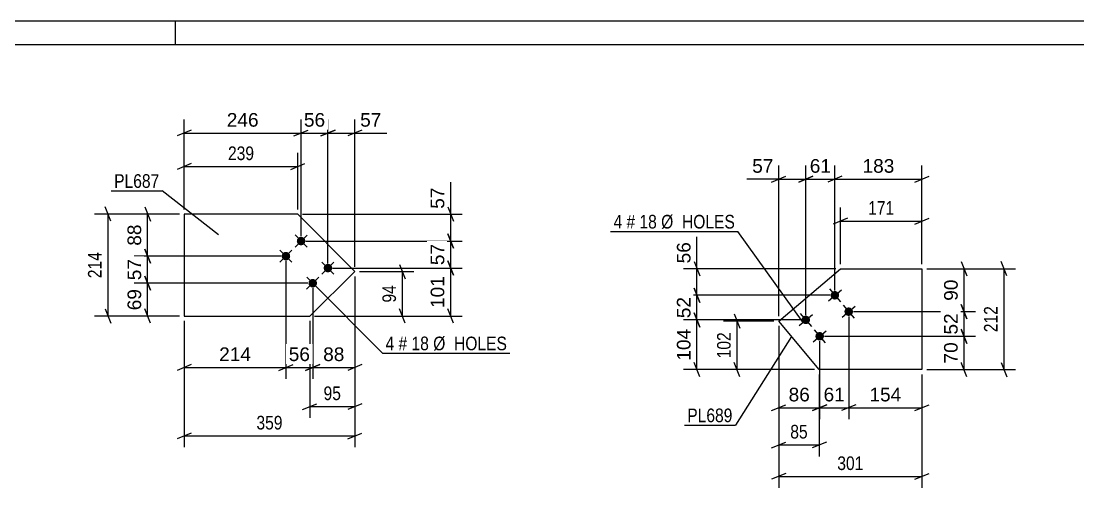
# Model space of a CAD drawing. Header units: millimetres. Extents: x 0 to 841, y 0 to 594.
# Drawn here: x 388.6 to 610.7, y 496 to 594 of the extents above; entities that cross this region are included whole.
import ezdxf

# ---------------------------------------------------------------- set-up
doc = ezdxf.new("R2010")
doc.units = ezdxf.units.MM
doc.styles.add('Arial', font='ARIAL.TTF', dxfattribs={"height": 0.2})
doc.styles.add('Arial Narrow', font='ARIALN.TTF', dxfattribs={"height": 0.2})

# ---------------------------------------------------------------- blocks, each defined once
blk = doc.blocks.new('Unknown-284934741-1134')
at = {"color": 5, "linetype": 'Continuous'}
for p, q in [((841, 594), (0, 594)), ((421, 589), (421, 594)), ((836, 589), (5, 589))]:
    blk.add_line(p, q, dxfattribs=at)
blk = doc.blocks.new('Part-284934741-25668 - 25667')
at = {"color": 2, "linetype": 'Continuous'}
for p, q in [((547.8, 531), (560.78, 541.98)), ((560.78, 541.98), (577.9, 541.98)), ((577.9, 541.98), (577.9, 520.8)), ((556.32, 520.8), (547.8, 531)), ((577.9, 520.8), (556.32, 520.8))]:
    blk.add_line(p, q, dxfattribs=at)
blk = doc.blocks.new('Bolt-284934741-25669 - 25667')
at = {"linetype": 'Continuous'}
for points in [[(560.29, 536.99, -1), (558.92, 535.82, -1)], [(563.2, 533.55, -1), (561.82, 532.39, -1)], [(554.18, 531.82, -1), (552.81, 530.66, -1)], [(557.09, 528.38, -1), (555.72, 527.22, -1)]]:
    blk.add_hatch(color=1, dxfattribs=at).paths.add_polyline_path(points)
at = {"color": 1, "linetype": 'Continuous'}
for p, q in [((558.23, 535.24), (560.98, 537.57)), ((558.44, 537.78), (560.77, 535.03)), ((561.14, 531.81), (563.88, 534.13)), ((561.35, 534.34), (563.67, 531.59)), ((552.12, 530.07), (554.87, 532.4)), ((552.33, 532.61), (554.66, 529.86)), ((555.03, 526.64), (557.78, 528.96)), ((555.24, 529.18), (557.57, 526.43))]:
    blk.add_line(p, q, dxfattribs=at)
blk = doc.blocks.new('Part-284934741-25660 - 25659')
at = {"color": 2, "linetype": 'Continuous'}
for p, q in [((422.84, 553.46), (422.84, 532.03)), ((446.73, 553.46), (422.84, 553.46)), ((458.71, 541.39), (446.73, 553.46)), ((449.23, 532.03), (458.71, 541.39)), ((422.84, 532.03), (449.23, 532.03))]:
    blk.add_line(p, q, dxfattribs=at)
blk = doc.blocks.new('Bolt-284934741-25661 - 25659')
at = {"linetype": 'Continuous'}
for points in [[(448.05, 547.16, -1), (446.78, 548.44, -1)], [(444.86, 543.99, -1), (443.59, 545.27, -1)], [(453.69, 541.48, -1), (452.42, 542.76, -1)], [(450.5, 538.31, -1), (449.23, 539.59, -1)]]:
    blk.add_hatch(color=1, dxfattribs=at).paths.add_polyline_path(points)
at = {"color": 1, "linetype": 'Continuous'}
for p, q in [((448.7, 549.07), (446.14, 546.53)), ((446.15, 549.08), (448.69, 546.52)), ((445.5, 545.9), (442.95, 543.36)), ((442.96, 545.91), (445.49, 543.35)), ((454.33, 543.39), (451.78, 540.85)), ((451.79, 543.4), (454.32, 540.84)), ((451.14, 540.22), (448.58, 537.68)), ((448.59, 540.23), (451.13, 537.67))]:
    blk.add_line(p, q, dxfattribs=at)
blk = doc.blocks.new('StraightDimension-284934741-26657 - 25667')
at = {"color": 7, "linetype": 'Continuous'}
for p, q in [((547.8, 530), (547.8, 502.57)), ((556.32, 519.8), (556.32, 502.57)), ((546.3, 504.37), (549.3, 505.57)), ((547.8, 504.97), (556.32, 504.97)), ((557.82, 505.57), (554.82, 504.37))]:
    blk.add_line(p, q, dxfattribs=at)
at = {"color": 0}
blk.add_wipeout([(554.49, 505.72), (554.49, 509.92), (549.63, 509.92), (549.63, 505.72)], dxfattribs=at)
at = {"color": 3, "style": 'Arial Narrow'}
blk.add_text('85', height=2.863, dxfattribs=at).set_placement((550.23, 506.32))
blk = doc.blocks.new('StraightDimension-284934741-26647 - 25667')
at = {"color": 7, "linetype": 'Continuous'}
for p, q in [((546.8, 531), (536.2, 531)), ((538.45, 532.5), (539.65, 529.5)), ((539.05, 520.8), (539.05, 531)), ((539.65, 519.3), (538.45, 522.3)), ((555.32, 520.8), (536.2, 520.8))]:
    blk.add_line(p, q, dxfattribs=at)
at = {"color": 0}
blk.add_wipeout([(538.3, 529.24), (534.1, 529.24), (534.1, 522.56), (538.3, 522.56)], dxfattribs=at)
at = {"color": 3, "style": 'Arial Narrow'}
blk.add_text('102', height=2.863, rotation=90.0002, dxfattribs=at).set_placement((537.7, 523.16))
blk = doc.blocks.new('StraightDimension-284934741-26661 - 25667')
at = {"color": 7, "linetype": 'Continuous'}
for p, q in [((560.78, 542.98), (560.78, 554.83)), ((577.9, 542.98), (577.9, 554.83)), ((562.28, 552.58), (559.28, 551.38)), ((560.78, 551.98), (577.9, 551.98)), ((576.4, 551.38), (579.4, 552.58))]:
    blk.add_line(p, q, dxfattribs=at)
at = {"color": 0}
blk.add_wipeout([(572.68, 552.73), (572.68, 556.93), (566, 556.93), (566, 552.73)], dxfattribs=at)
at = {"color": 3, "style": 'Arial Narrow'}
blk.add_text('171', height=2.863, dxfattribs=at).set_placement((566.6, 553.33))
blk = doc.blocks.new('StraightDimension-284934741-26653 - 25667')
at = {"color": 7, "linetype": 'Continuous'}
for p, q in [((578.9, 541.98), (597.56, 541.98)), ((595.76, 540.48), (594.56, 543.48)), ((595.16, 520.8), (595.16, 541.98)), ((594.56, 522.3), (595.76, 519.3)), ((578.9, 520.8), (597.56, 520.8))]:
    blk.add_line(p, q, dxfattribs=at)
at = {"color": 0}
blk.add_wipeout([(594.41, 534.73), (590.21, 534.73), (590.21, 528.05), (594.41, 528.05)], dxfattribs=at)
at = {"color": 3, "style": 'Arial Narrow'}
blk.add_text('212', height=2.863, rotation=90.0002, dxfattribs=at).set_placement((593.81, 528.65))
blk = doc.blocks.new('StraightDimension-284934741-26707 - 25667')
at = {"color": 7, "linetype": 'Continuous'}
for p, q in [((547.8, 530), (547.8, 495.95)), ((577.9, 519.8), (577.9, 495.95)), ((549.3, 498.95), (546.3, 497.75)), ((547.8, 498.35), (577.9, 498.35)), ((576.4, 497.75), (579.4, 498.95))]:
    blk.add_line(p, q, dxfattribs=at)
at = {"color": 0}
blk.add_wipeout([(566.19, 499.1), (566.19, 503.3), (559.51, 503.3), (559.51, 499.1)], dxfattribs=at)
at = {"color": 3, "style": 'Arial Narrow'}
blk.add_text('301', height=2.863, dxfattribs=at).set_placement((560.11, 499.7))
blk = doc.blocks.new('StraightDimension-284934741-30777 - 25667')
at = {"color": 7, "linetype": 'Continuous'}
for p, q in [((559.78, 541.98), (527.76, 541.98)), ((530.01, 543.48), (531.21, 540.48)), ((530.61, 536.4), (530.61, 541.98)), ((531.21, 534.9), (530.01, 537.9)), ((558.6, 536.4), (527.76, 536.4))]:
    blk.add_line(p, q, dxfattribs=at)
at = {"color": 0}
blk.add_wipeout([(529.86, 548.15), (525.66, 548.15), (525.66, 542.51), (529.86, 542.51)], dxfattribs=at)
at = {"color": 7, "linetype": 'Continuous'}
blk.add_line((530.61, 541.98), (530.61, 548.68), dxfattribs=at)
blk.add_line((530.61, 541.98), (530.61, 548.68), dxfattribs=at)
at = {"color": 3, "style": 'Arial'}
blk.add_text('56', height=2.865, rotation=90.0002, dxfattribs=at).set_placement((529.26, 543.11))
blk = doc.blocks.new('StraightDimension-284934741-30778 - 25667')
at = {"color": 7, "linetype": 'Continuous'}
for p, q in [((530.01, 537.9), (531.21, 534.9)), ((558.6, 536.4), (527.76, 536.4)), ((530.61, 531.24), (530.61, 536.4)), ((552.5, 531.24), (527.76, 531.24)), ((531.21, 529.74), (530.01, 532.74))]:
    blk.add_line(p, q, dxfattribs=at)
at = {"color": 0}
blk.add_wipeout([(529.86, 536.64), (525.66, 536.64), (525.66, 531), (529.86, 531)], dxfattribs=at)
at = {"color": 3, "style": 'Arial'}
blk.add_text('52', height=2.865, rotation=90.0002, dxfattribs=at).set_placement((529.26, 531.6))
blk = doc.blocks.new('StraightDimension-284934741-30779 - 25667')
at = {"color": 7, "linetype": 'Continuous'}
for p, q in [((552.5, 531.24), (527.76, 531.24)), ((530.01, 532.74), (531.21, 529.74)), ((530.61, 520.8), (530.61, 531.24)), ((531.21, 519.3), (530.01, 522.3)), ((555.32, 520.8), (527.76, 520.8))]:
    blk.add_line(p, q, dxfattribs=at)
at = {"color": 0}
blk.add_wipeout([(529.86, 529.95), (525.66, 529.95), (525.66, 522.08), (529.86, 522.08)], dxfattribs=at)
at = {"color": 3, "style": 'Arial'}
blk.add_text('104', height=2.865, rotation=90.0002, dxfattribs=at).set_placement((529.26, 522.68))
blk = doc.blocks.new('StraightDimension-284934741-30816 - 25667')
at = {"color": 7, "linetype": 'Continuous'}
for p, q in [((559.6, 537.4), (559.6, 563.65)), ((577.9, 542.98), (577.9, 563.65)), ((561.1, 561.4), (558.1, 560.2)), ((559.6, 560.8), (577.9, 560.8)), ((576.4, 560.2), (579.4, 561.4))]:
    blk.add_line(p, q, dxfattribs=at)
at = {"color": 0}
blk.add_wipeout([(572.69, 561.55), (572.69, 565.75), (564.82, 565.75), (564.82, 561.55)], dxfattribs=at)
at = {"color": 3, "style": 'Arial'}
blk.add_text('183', height=2.865, dxfattribs=at).set_placement((565.42, 562.15))
blk = doc.blocks.new('StraightDimension-284934741-30817 - 25667')
at = {"color": 7, "linetype": 'Continuous'}
for p, q in [((553.5, 532.24), (553.5, 563.65)), ((559.6, 537.4), (559.6, 563.65)), ((552, 560.2), (555, 561.4)), ((553.5, 560.8), (559.6, 560.8)), ((561.1, 561.4), (558.1, 560.2))]:
    blk.add_line(p, q, dxfattribs=at)
at = {"color": 0}
blk.add_wipeout([(559.37, 561.55), (559.37, 565.75), (553.73, 565.75), (553.73, 561.55)], dxfattribs=at)
at = {"color": 3, "style": 'Arial'}
blk.add_text('61', height=2.865, dxfattribs=at).set_placement((554.33, 562.15))
blk = doc.blocks.new('StraightDimension-284934741-30818 - 25667')
at = {"color": 7, "linetype": 'Continuous'}
for p, q in [((547.8, 532), (547.8, 563.65)), ((553.5, 532.24), (553.5, 563.65)), ((546.3, 560.2), (549.3, 561.4)), ((547.8, 560.8), (553.5, 560.8)), ((555, 561.4), (552, 560.2))]:
    blk.add_line(p, q, dxfattribs=at)
at = {"color": 0}
blk.add_wipeout([(547.28, 561.55), (547.28, 565.75), (541.63, 565.75), (541.63, 561.55)], dxfattribs=at)
at = {"color": 7, "linetype": 'Continuous'}
blk.add_line((547.8, 560.8), (541.1, 560.8), dxfattribs=at)
blk.add_line((547.8, 560.8), (541.1, 560.8), dxfattribs=at)
at = {"color": 3, "style": 'Arial'}
blk.add_text('57', height=2.865, dxfattribs=at).set_placement((542.23, 562.15))
blk = doc.blocks.new('StraightDimension-284934741-30845 - 25667')
at = {"color": 7, "linetype": 'Continuous'}
for p, q in [((562.51, 531.97), (562.51, 510.37)), ((577.9, 519.8), (577.9, 510.37)), ((564.01, 513.37), (561.01, 512.17)), ((576.4, 512.17), (579.4, 513.37)), ((562.51, 512.77), (577.9, 512.77))]:
    blk.add_line(p, q, dxfattribs=at)
at = {"color": 0}
blk.add_wipeout([(574.14, 513.52), (574.14, 517.72), (566.27, 517.72), (566.27, 513.52)], dxfattribs=at)
at = {"color": 3, "style": 'Arial'}
blk.add_text('154', height=2.865, dxfattribs=at).set_placement((566.87, 514.12))
blk = doc.blocks.new('StraightDimension-284934741-30846 - 25667')
at = {"color": 7, "linetype": 'Continuous'}
for p, q in [((562.51, 531.97), (562.51, 510.37)), ((556.4, 526.8), (556.4, 510.37)), ((554.9, 512.17), (557.9, 513.37)), ((564.01, 513.37), (561.01, 512.17)), ((556.4, 512.77), (562.51, 512.77))]:
    blk.add_line(p, q, dxfattribs=at)
at = {"color": 0}
blk.add_wipeout([(562.28, 513.52), (562.28, 517.72), (556.63, 517.72), (556.63, 513.52)], dxfattribs=at)
at = {"color": 3, "style": 'Arial'}
blk.add_text('61', height=2.865, dxfattribs=at).set_placement((557.23, 514.12))
blk = doc.blocks.new('StraightDimension-284934741-30847 - 25667')
at = {"color": 7, "linetype": 'Continuous'}
for p, q in [((547.8, 530), (547.8, 510.37)), ((556.4, 526.8), (556.4, 510.37)), ((546.3, 512.17), (549.3, 513.37)), ((557.9, 513.37), (554.9, 512.17)), ((547.8, 512.77), (556.4, 512.77))]:
    blk.add_line(p, q, dxfattribs=at)
at = {"color": 0}
blk.add_wipeout([(554.93, 513.52), (554.93, 517.72), (549.28, 517.72), (549.28, 513.52)], dxfattribs=at)
at = {"color": 3, "style": 'Arial'}
blk.add_text('86', height=2.865, dxfattribs=at).set_placement((549.88, 514.12))
blk = doc.blocks.new('StraightDimension-284934741-30874 - 25667')
at = {"color": 7, "linetype": 'Continuous'}
for p, q in [((578.9, 541.98), (589.17, 541.98)), ((586.17, 543.48), (587.37, 540.48)), ((586.77, 532.97), (586.77, 541.98)), ((587.37, 531.47), (586.17, 534.47)), ((563.51, 532.97), (589.17, 532.97))]:
    blk.add_line(p, q, dxfattribs=at)
at = {"color": 0}
blk.add_wipeout([(586.01, 540.3), (581.81, 540.3), (581.81, 534.65), (586.01, 534.65)], dxfattribs=at)
at = {"color": 3, "style": 'Arial'}
blk.add_text('90', height=2.865, rotation=90.0002, dxfattribs=at).set_placement((585.42, 535.25))
blk = doc.blocks.new('StraightDimension-284934741-30875 - 25667')
at = {"color": 7, "linetype": 'Continuous'}
for p, q in [((586.16, 534.47), (587.36, 531.47)), ((563.51, 532.97), (589.16, 532.97)), ((586.76, 527.8), (586.76, 532.97)), ((587.36, 526.3), (586.16, 529.3)), ((557.4, 527.8), (589.16, 527.8))]:
    blk.add_line(p, q, dxfattribs=at)
at = {"color": 0}
blk.add_wipeout([(586.01, 533.21), (581.81, 533.21), (581.81, 527.56), (586.01, 527.56)], dxfattribs=at)
at = {"color": 3, "style": 'Arial'}
blk.add_text('52', height=2.865, rotation=90.0002, dxfattribs=at).set_placement((585.41, 528.16))
blk = doc.blocks.new('StraightDimension-284934741-30876 - 25667')
at = {"color": 7, "linetype": 'Continuous'}
for p, q in [((586.16, 529.3), (587.36, 526.3)), ((557.4, 527.8), (589.16, 527.8)), ((586.76, 520.8), (586.76, 527.8)), ((587.36, 519.3), (586.16, 522.3)), ((578.9, 520.8), (589.16, 520.8))]:
    blk.add_line(p, q, dxfattribs=at)
at = {"color": 0}
blk.add_wipeout([(586.01, 527.12), (581.81, 527.12), (581.81, 521.48), (586.01, 521.48)], dxfattribs=at)
at = {"color": 3, "style": 'Arial'}
blk.add_text('70', height=2.865, rotation=90.0002, dxfattribs=at).set_placement((585.41, 522.08))
blk = doc.blocks.new('StraightDimension-284934741-26589 - 25659')
at = {"color": 7, "linetype": 'Continuous'}
for p, q in [((421.84, 553.46), (403.99, 553.46)), ((407.44, 551.96), (406.24, 554.96)), ((406.84, 532.03), (406.84, 553.46)), ((406.24, 533.53), (407.44, 530.53)), ((421.84, 532.03), (403.99, 532.03))]:
    blk.add_line(p, q, dxfattribs=at)
at = {"color": 0}
blk.add_wipeout([(406.09, 546.08), (401.89, 546.08), (401.89, 539.4), (406.09, 539.4)], dxfattribs=at)
at = {"color": 3, "style": 'Arial Narrow'}
blk.add_text('214', height=2.863, rotation=90.0002, dxfattribs=at).set_placement((405.49, 540))
blk = doc.blocks.new('StraightDimension-284934741-26593 - 25659')
at = {"color": 7, "linetype": 'Continuous'}
for p, q in [((422.84, 554.46), (422.84, 566.31)), ((446.73, 554.46), (446.73, 566.31)), ((424.34, 564.06), (421.34, 562.86)), ((422.84, 563.46), (446.73, 563.46)), ((445.23, 562.86), (448.23, 564.06))]:
    blk.add_line(p, q, dxfattribs=at)
at = {"color": 0}
blk.add_wipeout([(438.13, 564.21), (438.13, 568.41), (431.45, 568.41), (431.45, 564.21)], dxfattribs=at)
at = {"color": 3, "style": 'Arial Narrow'}
blk.add_text('239', height=2.863, dxfattribs=at).set_placement((432.05, 564.81))
blk = doc.blocks.new('StraightDimension-284934741-30657 - 25659')
at = {"color": 7, "linetype": 'Continuous'}
for p, q in [((447.73, 553.46), (481.26, 553.46)), ((478.26, 554.96), (479.46, 551.96)), ((478.86, 547.8), (478.86, 553.46)), ((479.46, 546.3), (478.26, 549.3)), ((448.42, 547.8), (481.26, 547.8))]:
    blk.add_line(p, q, dxfattribs=at)
at = {"color": 0}
blk.add_wipeout([(478.11, 559.63), (473.91, 559.63), (473.91, 553.98), (478.11, 553.98)], dxfattribs=at)
at = {"color": 7, "linetype": 'Continuous'}
blk.add_line((478.86, 553.46), (478.86, 560.16), dxfattribs=at)
blk.add_line((478.86, 553.46), (478.86, 560.16), dxfattribs=at)
at = {"color": 3, "style": 'Arial'}
blk.add_text('57', height=2.865, rotation=90.0002, dxfattribs=at).set_placement((477.51, 554.58))
blk = doc.blocks.new('StraightDimension-284934741-26599 - 25659')
at = {"color": 7, "linetype": 'Continuous'}
for p, q in [((458.71, 540.39), (458.71, 510.64)), ((449.23, 531.03), (449.23, 510.64)), ((447.73, 512.44), (450.73, 513.64)), ((460.21, 513.64), (457.21, 512.44)), ((449.23, 513.04), (458.71, 513.04))]:
    blk.add_line(p, q, dxfattribs=at)
at = {"color": 0}
blk.add_wipeout([(456.4, 513.79), (456.4, 517.99), (451.54, 517.99), (451.54, 513.79)], dxfattribs=at)
at = {"color": 3, "style": 'Arial Narrow'}
blk.add_text('95', height=2.863, dxfattribs=at).set_placement((452.14, 514.39))
blk = doc.blocks.new('StraightDimension-284934741-26583 - 25659')
at = {"color": 7, "linetype": 'Continuous'}
for p, q in [((468.11, 542.89), (469.31, 539.89)), ((459.71, 541.39), (471.11, 541.39)), ((468.71, 532.03), (468.71, 541.39)), ((469.31, 530.53), (468.11, 533.53)), ((450.23, 532.03), (471.11, 532.03))]:
    blk.add_line(p, q, dxfattribs=at)
at = {"color": 0}
blk.add_wipeout([(467.96, 539.14), (463.76, 539.14), (463.76, 534.28), (467.96, 534.28)], dxfattribs=at)
at = {"color": 3, "style": 'Arial Narrow'}
blk.add_text('94', height=2.863, rotation=90.0002, dxfattribs=at).set_placement((467.36, 534.88))
blk = doc.blocks.new('StraightDimension-284934741-26643 - 25659')
at = {"color": 7, "linetype": 'Continuous'}
for p, q in [((458.71, 540.39), (458.71, 504.47)), ((422.84, 531.03), (422.84, 504.47)), ((424.34, 507.47), (421.34, 506.27)), ((422.84, 506.87), (458.71, 506.87)), ((457.21, 506.27), (460.21, 507.47))]:
    blk.add_line(p, q, dxfattribs=at)
at = {"color": 0}
blk.add_wipeout([(444.12, 507.62), (444.12, 511.82), (437.43, 511.82), (437.43, 507.62)], dxfattribs=at)
at = {"color": 3, "style": 'Arial Narrow'}
blk.add_text('359', height=2.863, dxfattribs=at).set_placement((438.03, 508.22))
blk = doc.blocks.new('StraightDimension-284934741-30658 - 25659')
at = {"color": 7, "linetype": 'Continuous'}
for p, q in [((478.26, 549.3), (479.46, 546.3)), ((448.42, 547.8), (481.26, 547.8)), ((478.86, 542.12), (478.86, 547.8)), ((454.05, 542.12), (481.26, 542.12)), ((479.46, 540.62), (478.26, 543.62))]:
    blk.add_line(p, q, dxfattribs=at)
at = {"color": 0}
blk.add_wipeout([(478.11, 547.78), (473.91, 547.78), (473.91, 542.14), (478.11, 542.14)], dxfattribs=at)
at = {"color": 3, "style": 'Arial'}
blk.add_text('57', height=2.865, rotation=90.0002, dxfattribs=at).set_placement((477.51, 542.74))
blk = doc.blocks.new('StraightDimension-284934741-30659 - 25659')
at = {"color": 7, "linetype": 'Continuous'}
for p, q in [((454.05, 542.12), (481.26, 542.12)), ((478.26, 543.62), (479.46, 540.62)), ((478.86, 532.03), (478.86, 542.12)), ((479.46, 530.53), (478.26, 533.53)), ((450.23, 532.03), (481.26, 532.03))]:
    blk.add_line(p, q, dxfattribs=at)
at = {"color": 0}
blk.add_wipeout([(478.11, 541.01), (473.91, 541.01), (473.91, 533.14), (478.11, 533.14)], dxfattribs=at)
at = {"color": 3, "style": 'Arial'}
blk.add_text('101', height=2.865, rotation=90.0002, dxfattribs=at).set_placement((477.51, 533.74))
blk = doc.blocks.new('StraightDimension-284934741-30688 - 25659')
at = {"color": 7, "linetype": 'Continuous'}
for p, q in [((421.84, 553.46), (412.3, 553.46)), ((414.55, 554.96), (415.75, 551.96)), ((415.15, 544.63), (415.15, 553.46)), ((443.22, 544.63), (412.3, 544.63)), ((415.75, 543.13), (414.55, 546.13))]:
    blk.add_line(p, q, dxfattribs=at)
at = {"color": 0}
blk.add_wipeout([(414.4, 551.87), (410.2, 551.87), (410.2, 546.22), (414.4, 546.22)], dxfattribs=at)
at = {"color": 3, "style": 'Arial'}
blk.add_text('88', height=2.865, rotation=90.0002, dxfattribs=at).set_placement((413.8, 546.82))
blk = doc.blocks.new('StraightDimension-284934741-30740 - 25659')
at = {"color": 7, "linetype": 'Continuous'}
for p, q in [((444.22, 543.63), (444.22, 518.84)), ((422.84, 531.03), (422.84, 518.84)), ((424.34, 521.84), (421.34, 520.64)), ((422.84, 521.24), (444.22, 521.24)), ((442.72, 520.64), (445.72, 521.84))]:
    blk.add_line(p, q, dxfattribs=at)
at = {"color": 0}
blk.add_wipeout([(437.47, 521.99), (437.47, 526.19), (429.6, 526.19), (429.6, 521.99)], dxfattribs=at)
at = {"color": 3, "style": 'Arial'}
blk.add_text('214', height=2.865, dxfattribs=at).set_placement((430.2, 522.59))
blk = doc.blocks.new('StraightDimension-284934741-30689 - 25659')
at = {"color": 7, "linetype": 'Continuous'}
for p, q in [((443.22, 544.63), (412.3, 544.63)), ((414.55, 546.13), (415.75, 543.13)), ((415.15, 538.95), (415.15, 544.63)), ((415.75, 537.45), (414.55, 540.45)), ((448.86, 538.95), (412.3, 538.95))]:
    blk.add_line(p, q, dxfattribs=at)
at = {"color": 0}
blk.add_wipeout([(414.4, 544.61), (410.2, 544.61), (410.2, 538.97), (414.4, 538.97)], dxfattribs=at)
at = {"color": 3, "style": 'Arial'}
blk.add_text('57', height=2.865, rotation=90.0002, dxfattribs=at).set_placement((413.8, 539.57))
blk = doc.blocks.new('StraightDimension-284934741-30690 - 25659')
at = {"color": 7, "linetype": 'Continuous'}
for p, q in [((414.55, 540.45), (415.75, 537.45)), ((448.86, 538.95), (412.3, 538.95)), ((415.15, 532.03), (415.15, 538.95)), ((415.75, 530.53), (414.55, 533.53)), ((421.84, 532.03), (412.3, 532.03))]:
    blk.add_line(p, q, dxfattribs=at)
at = {"color": 0}
blk.add_wipeout([(414.4, 538.31), (410.2, 538.31), (410.2, 532.66), (414.4, 532.66)], dxfattribs=at)
at = {"color": 3, "style": 'Arial'}
blk.add_text('69', height=2.865, rotation=90.0002, dxfattribs=at).set_placement((413.8, 533.26))
blk = doc.blocks.new('StraightDimension-284934741-30738 - 25659')
at = {"color": 7, "linetype": 'Continuous'}
for p, q in [((458.71, 540.39), (458.71, 518.84)), ((449.86, 537.95), (449.86, 518.84)), ((448.36, 520.64), (451.36, 521.84)), ((449.86, 521.24), (458.71, 521.24)), ((460.21, 521.84), (457.21, 520.64))]:
    blk.add_line(p, q, dxfattribs=at)
at = {"color": 0}
blk.add_wipeout([(457.11, 521.99), (457.11, 526.19), (451.46, 526.19), (451.46, 521.99)], dxfattribs=at)
at = {"color": 3, "style": 'Arial'}
blk.add_text('88', height=2.865, dxfattribs=at).set_placement((452.06, 522.59))
blk = doc.blocks.new('StraightDimension-284934741-30715 - 25659')
at = {"color": 7, "linetype": 'Continuous'}
for p, q in [((453.05, 543.12), (453.05, 573.33)), ((458.71, 542.39), (458.71, 573.33)), ((451.55, 569.88), (454.55, 571.08)), ((460.21, 571.08), (457.21, 569.88)), ((453.05, 570.48), (458.71, 570.48))]:
    blk.add_line(p, q, dxfattribs=at)
at = {"color": 0}
blk.add_wipeout([(464.88, 571.23), (464.88, 575.43), (459.23, 575.43), (459.23, 571.23)], dxfattribs=at)
at = {"color": 7, "linetype": 'Continuous'}
blk.add_line((458.71, 570.48), (465.41, 570.48), dxfattribs=at)
blk.add_line((458.71, 570.48), (465.41, 570.48), dxfattribs=at)
at = {"color": 3, "style": 'Arial'}
blk.add_text('57', height=2.865, dxfattribs=at).set_placement((459.83, 571.83))
blk = doc.blocks.new('StraightDimension-284934741-30716 - 25659')
at = {"color": 7, "linetype": 'Continuous'}
for p, q in [((447.42, 548.8), (447.42, 573.33)), ((453.05, 543.12), (453.05, 573.33)), ((445.92, 569.88), (448.92, 571.08)), ((454.55, 571.08), (451.55, 569.88)), ((447.42, 570.48), (453.05, 570.48))]:
    blk.add_line(p, q, dxfattribs=at)
at = {"color": 0}
blk.add_wipeout([(453.06, 571.23), (453.06, 575.43), (447.41, 575.43), (447.41, 571.23)], dxfattribs=at)
at = {"color": 3, "style": 'Arial'}
blk.add_text('56', height=2.865, dxfattribs=at).set_placement((448.01, 571.83))
blk = doc.blocks.new('StraightDimension-284934741-30717 - 25659')
at = {"color": 7, "linetype": 'Continuous'}
for p, q in [((422.84, 554.46), (422.84, 573.33)), ((447.42, 548.8), (447.42, 573.33)), ((424.34, 571.08), (421.34, 569.88)), ((445.92, 569.88), (448.92, 571.08)), ((422.84, 570.48), (447.42, 570.48))]:
    blk.add_line(p, q, dxfattribs=at)
at = {"color": 0}
blk.add_wipeout([(439.07, 571.23), (439.07, 575.43), (431.2, 575.43), (431.2, 571.23)], dxfattribs=at)
at = {"color": 3, "style": 'Arial'}
blk.add_text('246', height=2.865, dxfattribs=at).set_placement((431.8, 571.83))
blk = doc.blocks.new('StraightDimension-284934741-30739 - 25659')
at = {"color": 7, "linetype": 'Continuous'}
for p, q in [((444.22, 543.63), (444.22, 518.84)), ((449.86, 537.95), (449.86, 518.84)), ((442.72, 520.64), (445.72, 521.84)), ((444.22, 521.24), (449.86, 521.24)), ((451.36, 521.84), (448.36, 520.64))]:
    blk.add_line(p, q, dxfattribs=at)
at = {"color": 0}
blk.add_wipeout([(449.87, 521.99), (449.87, 526.19), (444.22, 526.19), (444.22, 521.99)], dxfattribs=at)
at = {"color": 3, "style": 'Arial'}
blk.add_text('56', height=2.865, dxfattribs=at).set_placement((444.82, 522.59))
blk = doc.blocks.new('Mark-284934741-27250 - 25667')
at = {"color": 0}
blk.add_wipeout([(538.09, 509.75), (538.09, 512.75), (528.58, 512.75), (528.58, 509.75)], dxfattribs=at)
blk.add_wipeout([(538.09, 509.75), (538.09, 512.75), (528.58, 512.75), (528.58, 509.75)], dxfattribs=at)
at = {"color": 30, "linetype": 'Continuous'}
for p in [(550.5, 527.77), (527.98, 509.15)]:
    blk.add_line(p, (538.69, 509.15), dxfattribs=at)
at = {"color": 3, "style": 'Arial Narrow'}
blk.add_text('PL689', height=2.863, dxfattribs=at).set_placement((528.58, 509.75))
blk = doc.blocks.new('Mark-284934741-27253 - 25667')
at = {"color": 0}
blk.add_wipeout([(514.9, 550.44), (514.9, 553.44), (513.08, 553.44), (513.08, 550.44)], dxfattribs=at)
blk.add_wipeout([(514.9, 550.44), (514.9, 553.44), (513.08, 553.44), (513.08, 550.44)], dxfattribs=at)
blk.add_wipeout([(517.63, 550.44), (517.63, 553.44), (515.8, 553.44), (515.8, 550.44)], dxfattribs=at)
blk.add_wipeout([(517.63, 550.44), (517.63, 553.44), (515.8, 553.44), (515.8, 550.44)], dxfattribs=at)
at = {"color": 3, "style": 'Arial Narrow'}
blk.add_text('4', height=2.86, dxfattribs=at).set_placement((513.08, 550.44))
at = {"color": 0}
blk.add_wipeout([(522.19, 550.44), (522.19, 553.44), (518.53, 553.44), (518.53, 550.44)], dxfattribs=at)
blk.add_wipeout([(522.19, 550.44), (522.19, 553.44), (518.53, 553.44), (518.53, 550.44)], dxfattribs=at)
at = {"color": 3, "style": 'Arial Narrow'}
blk.add_text('#', height=2.86, dxfattribs=at).set_placement((515.8, 550.44))
at = {"color": 0}
blk.add_wipeout([(538.62, 550.44), (538.62, 553.44), (523.09, 553.44), (523.09, 550.44)], dxfattribs=at)
blk.add_wipeout([(538.62, 550.44), (538.62, 553.44), (523.09, 553.44), (523.09, 550.44)], dxfattribs=at)
at = {"color": 7, "linetype": 'Continuous'}
for p in [(512.48, 549.84), (552.93, 530.7)]:
    blk.add_line(p, (539.22, 549.84), dxfattribs=at)
at = {"color": 3, "style": 'Arial Narrow'}
for s, p in [('18', (518.53, 550.44)), ('Ø  HOLES', (523.09, 550.44))]:
    blk.add_text(s, height=2.863, dxfattribs=at).set_placement(p)
blk = doc.blocks.new('Mark-284934741-27246 - 25659')
at = {"color": 0}
blk.add_wipeout([(417.63, 558.98), (417.63, 561.98), (408.12, 561.98), (408.12, 558.98)], dxfattribs=at)
blk.add_wipeout([(417.63, 558.98), (417.63, 561.98), (408.12, 561.98), (408.12, 558.98)], dxfattribs=at)
at = {"color": 30, "linetype": 'Continuous'}
for p in [(407.52, 558.38), (430.05, 549.14)]:
    blk.add_line(p, (418.23, 558.38), dxfattribs=at)
at = {"color": 3, "style": 'Arial Narrow'}
blk.add_text('PL687', height=2.863, dxfattribs=at).set_placement((408.12, 558.98))
blk = doc.blocks.new('Mark-284934741-27249 - 25659')
at = {"color": 0}
blk.add_wipeout([(466.99, 524.86), (466.99, 527.86), (465.16, 527.86), (465.16, 524.86)], dxfattribs=at)
blk.add_wipeout([(466.99, 524.86), (466.99, 527.86), (465.16, 527.86), (465.16, 524.86)], dxfattribs=at)
at = {"color": 7, "linetype": 'Continuous'}
blk.add_line((449.86, 538.95), (464.56, 524.26), dxfattribs=at)
at = {"color": 0}
blk.add_wipeout([(469.72, 524.86), (469.72, 527.86), (467.89, 527.86), (467.89, 524.86)], dxfattribs=at)
blk.add_wipeout([(469.72, 524.86), (469.72, 527.86), (467.89, 527.86), (467.89, 524.86)], dxfattribs=at)
at = {"color": 3, "style": 'Arial Narrow'}
blk.add_text('4', height=2.86, dxfattribs=at).set_placement((465.16, 524.86))
at = {"color": 0}
blk.add_wipeout([(474.28, 524.86), (474.28, 527.86), (470.62, 527.86), (470.62, 524.86)], dxfattribs=at)
blk.add_wipeout([(474.28, 524.86), (474.28, 527.86), (470.62, 527.86), (470.62, 524.86)], dxfattribs=at)
at = {"color": 3, "style": 'Arial Narrow'}
blk.add_text('#', height=2.86, dxfattribs=at).set_placement((467.89, 524.86))
at = {"color": 0}
blk.add_wipeout([(490.7, 524.86), (490.7, 527.86), (475.18, 527.86), (475.18, 524.86)], dxfattribs=at)
blk.add_wipeout([(490.7, 524.86), (490.7, 527.86), (475.18, 527.86), (475.18, 524.86)], dxfattribs=at)
at = {"color": 7, "linetype": 'Continuous'}
blk.add_line((464.56, 524.26), (491.3, 524.26), dxfattribs=at)
at = {"color": 3, "style": 'Arial Narrow'}
for s, p in [('18', (470.62, 524.86)), ('Ø  HOLES', (475.18, 524.86))]:
    blk.add_text(s, height=2.863, dxfattribs=at).set_placement(p)

msp = doc.modelspace()

# ---------------------------------------------------------------- block references
for name in ['Unknown-284934741-1134', 'Part-284934741-25660 - 25659', 'Bolt-284934741-25661 - 25659', 'Part-284934741-25668 - 25667', 'Bolt-284934741-25669 - 25667']:
    msp.add_blockref(name, (0, 0))

# ---------------------------------------------------------------- next in the draw order: block references
for name in ['StraightDimension-284934741-26661 - 25667', 'StraightDimension-284934741-26589 - 25659', 'StraightDimension-284934741-26599 - 25659', 'StraightDimension-284934741-26657 - 25667']:
    msp.add_blockref(name, (0, 0))

# ---------------------------------------------------------------- next in the draw order: block references
for name in ['StraightDimension-284934741-26593 - 25659', 'StraightDimension-284934741-30777 - 25667', 'StraightDimension-284934741-26583 - 25659', 'StraightDimension-284934741-26653 - 25667', 'StraightDimension-284934741-26647 - 25667']:
    msp.add_blockref(name, (0, 0))

# ---------------------------------------------------------------- next in the draw order: block references
for name in ['StraightDimension-284934741-30657 - 25659', 'StraightDimension-284934741-30688 - 25659', 'StraightDimension-284934741-26643 - 25659', 'StraightDimension-284934741-26707 - 25667']:
    msp.add_blockref(name, (0, 0))

# ---------------------------------------------------------------- next in the draw order: block references
for name in ['StraightDimension-284934741-30658 - 25659', 'StraightDimension-284934741-30740 - 25659', 'StraightDimension-284934741-30778 - 25667']:
    msp.add_blockref(name, (0, 0))

# ---------------------------------------------------------------- next in the draw order: block references
for name in ['StraightDimension-284934741-30816 - 25667', 'StraightDimension-284934741-30689 - 25659', 'StraightDimension-284934741-30659 - 25659', 'StraightDimension-284934741-30779 - 25667']:
    msp.add_blockref(name, (0, 0))

# ---------------------------------------------------------------- next in the draw order: block references
for name in ['StraightDimension-284934741-30715 - 25659', 'StraightDimension-284934741-30817 - 25667', 'StraightDimension-284934741-30690 - 25659']:
    msp.add_blockref(name, (0, 0))

# ---------------------------------------------------------------- next in the draw order: block references
for name in ['StraightDimension-284934741-30716 - 25659', 'StraightDimension-284934741-30818 - 25667', 'StraightDimension-284934741-30738 - 25659', 'StraightDimension-284934741-30845 - 25667']:
    msp.add_blockref(name, (0, 0))

# ---------------------------------------------------------------- next in the draw order: block references
for name in ['StraightDimension-284934741-30717 - 25659', 'StraightDimension-284934741-30739 - 25659', 'StraightDimension-284934741-30846 - 25667']:
    msp.add_blockref(name, (0, 0))

# ---------------------------------------------------------------- next in the draw order: block references
for name in ['Mark-284934741-27246 - 25659', 'StraightDimension-284934741-30874 - 25667', 'Mark-284934741-27249 - 25659', 'StraightDimension-284934741-30847 - 25667']:
    msp.add_blockref(name, (0, 0))

# ---------------------------------------------------------------- next in the draw order: block references
for name in ['Mark-284934741-27253 - 25667', 'StraightDimension-284934741-30875 - 25667', 'Mark-284934741-27250 - 25667']:
    msp.add_blockref(name, (0, 0))

# ---------------------------------------------------------------- next in the draw order: block references
msp.add_blockref('StraightDimension-284934741-30876 - 25667', (0, 0))

doc.saveas('drawing.dxf')
